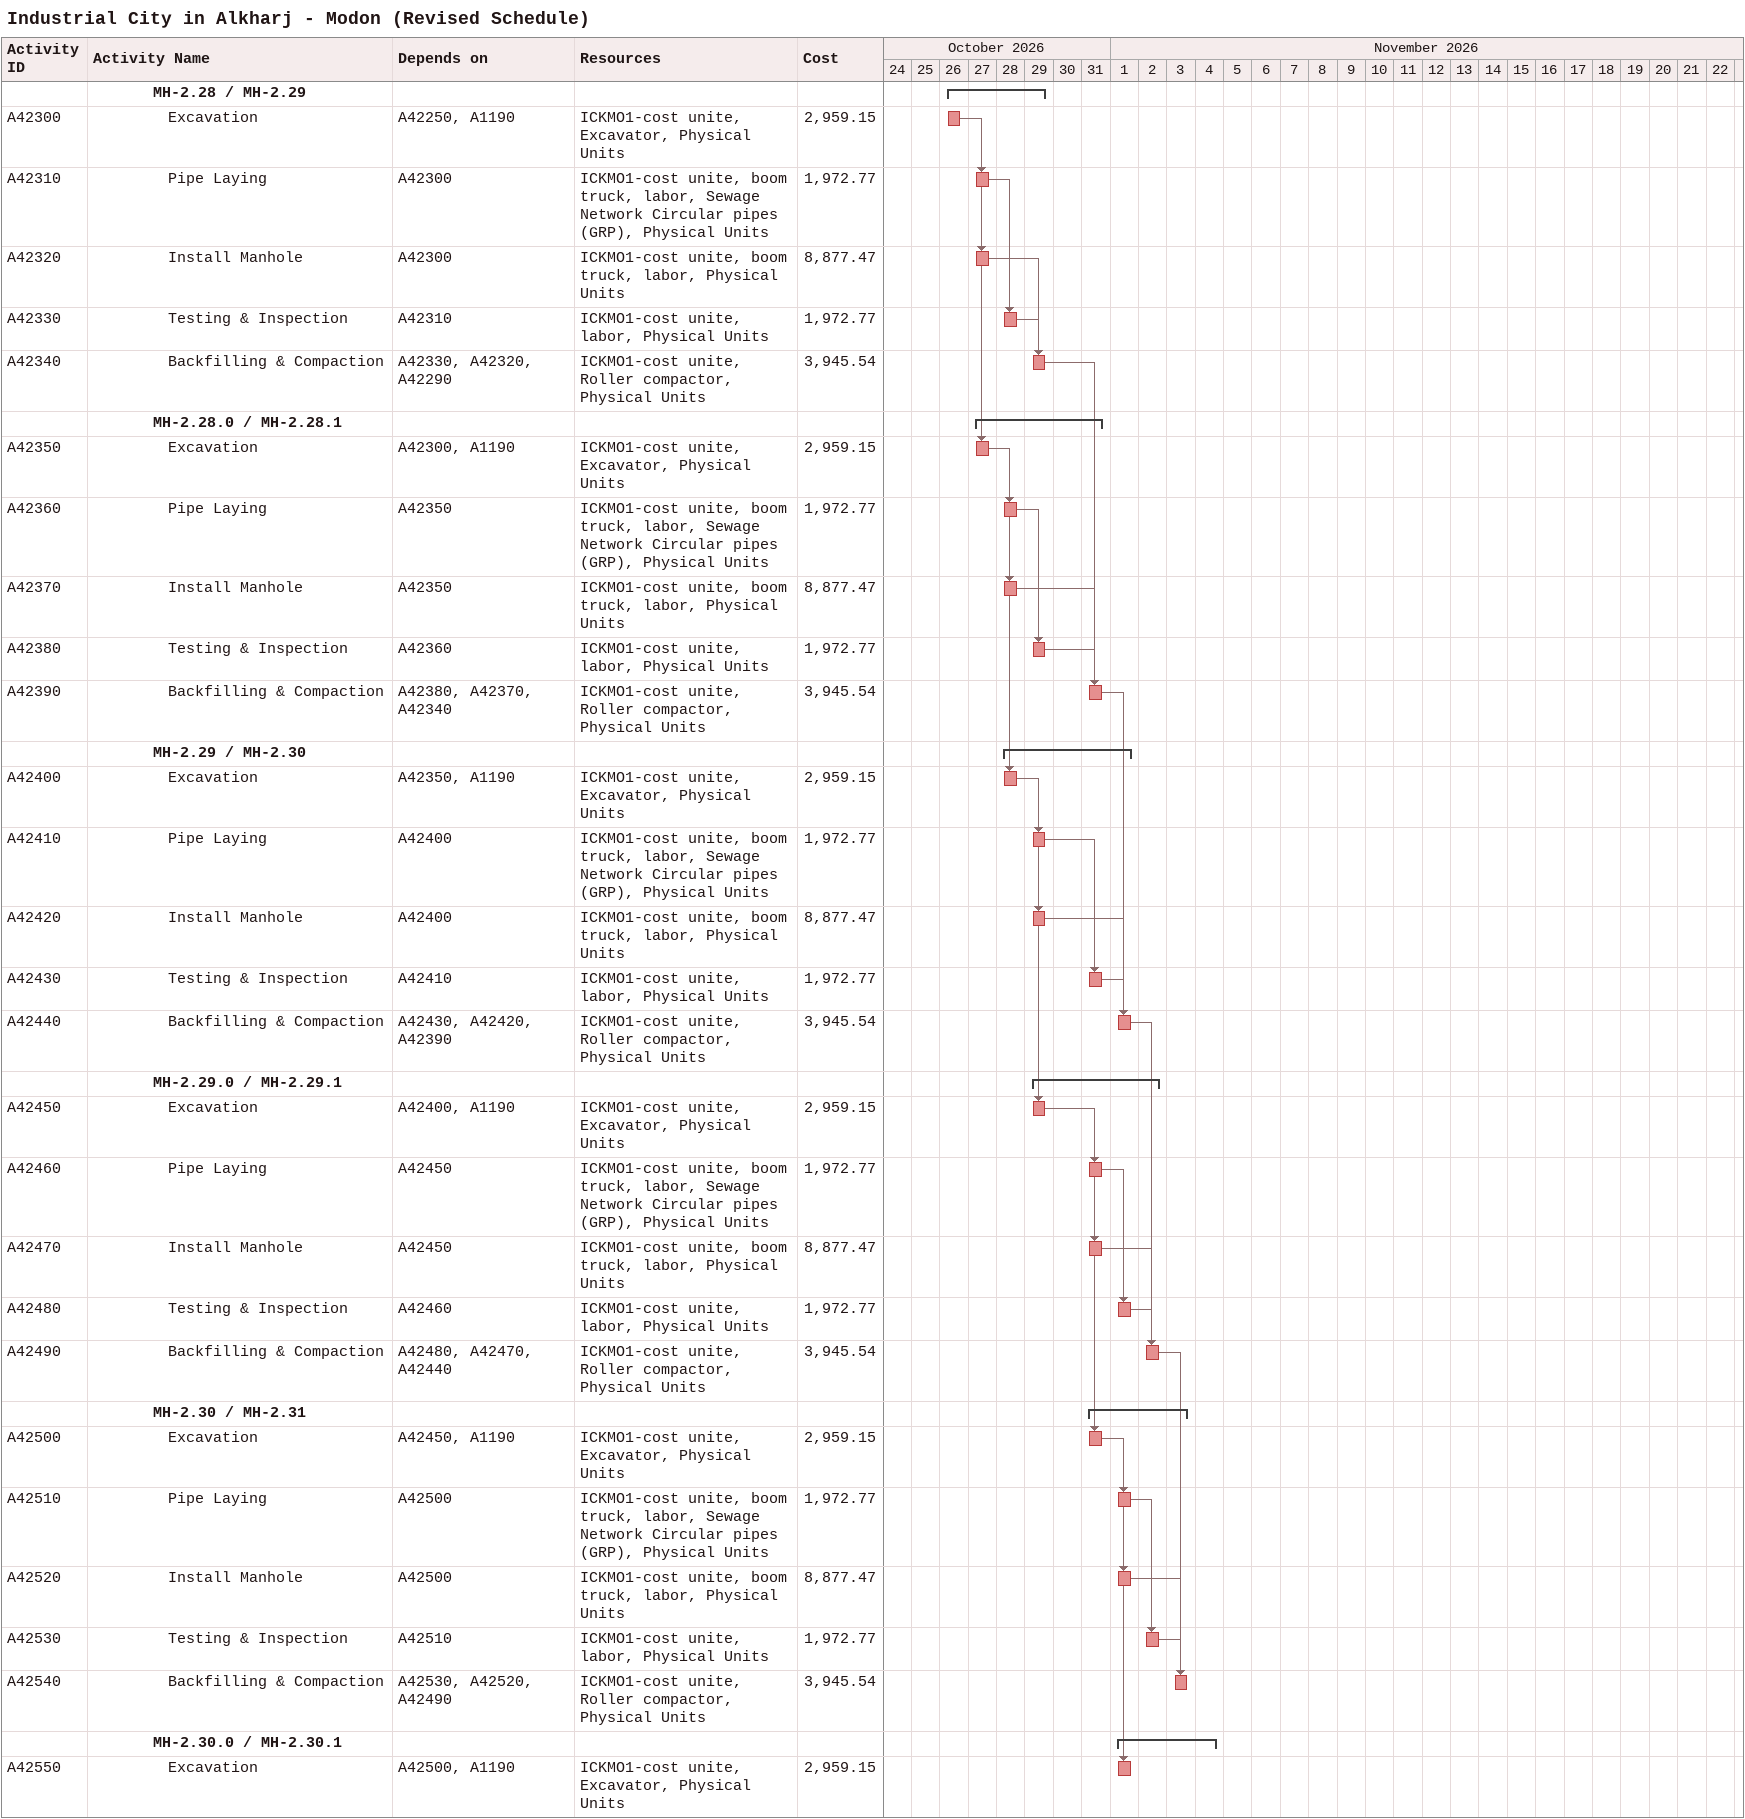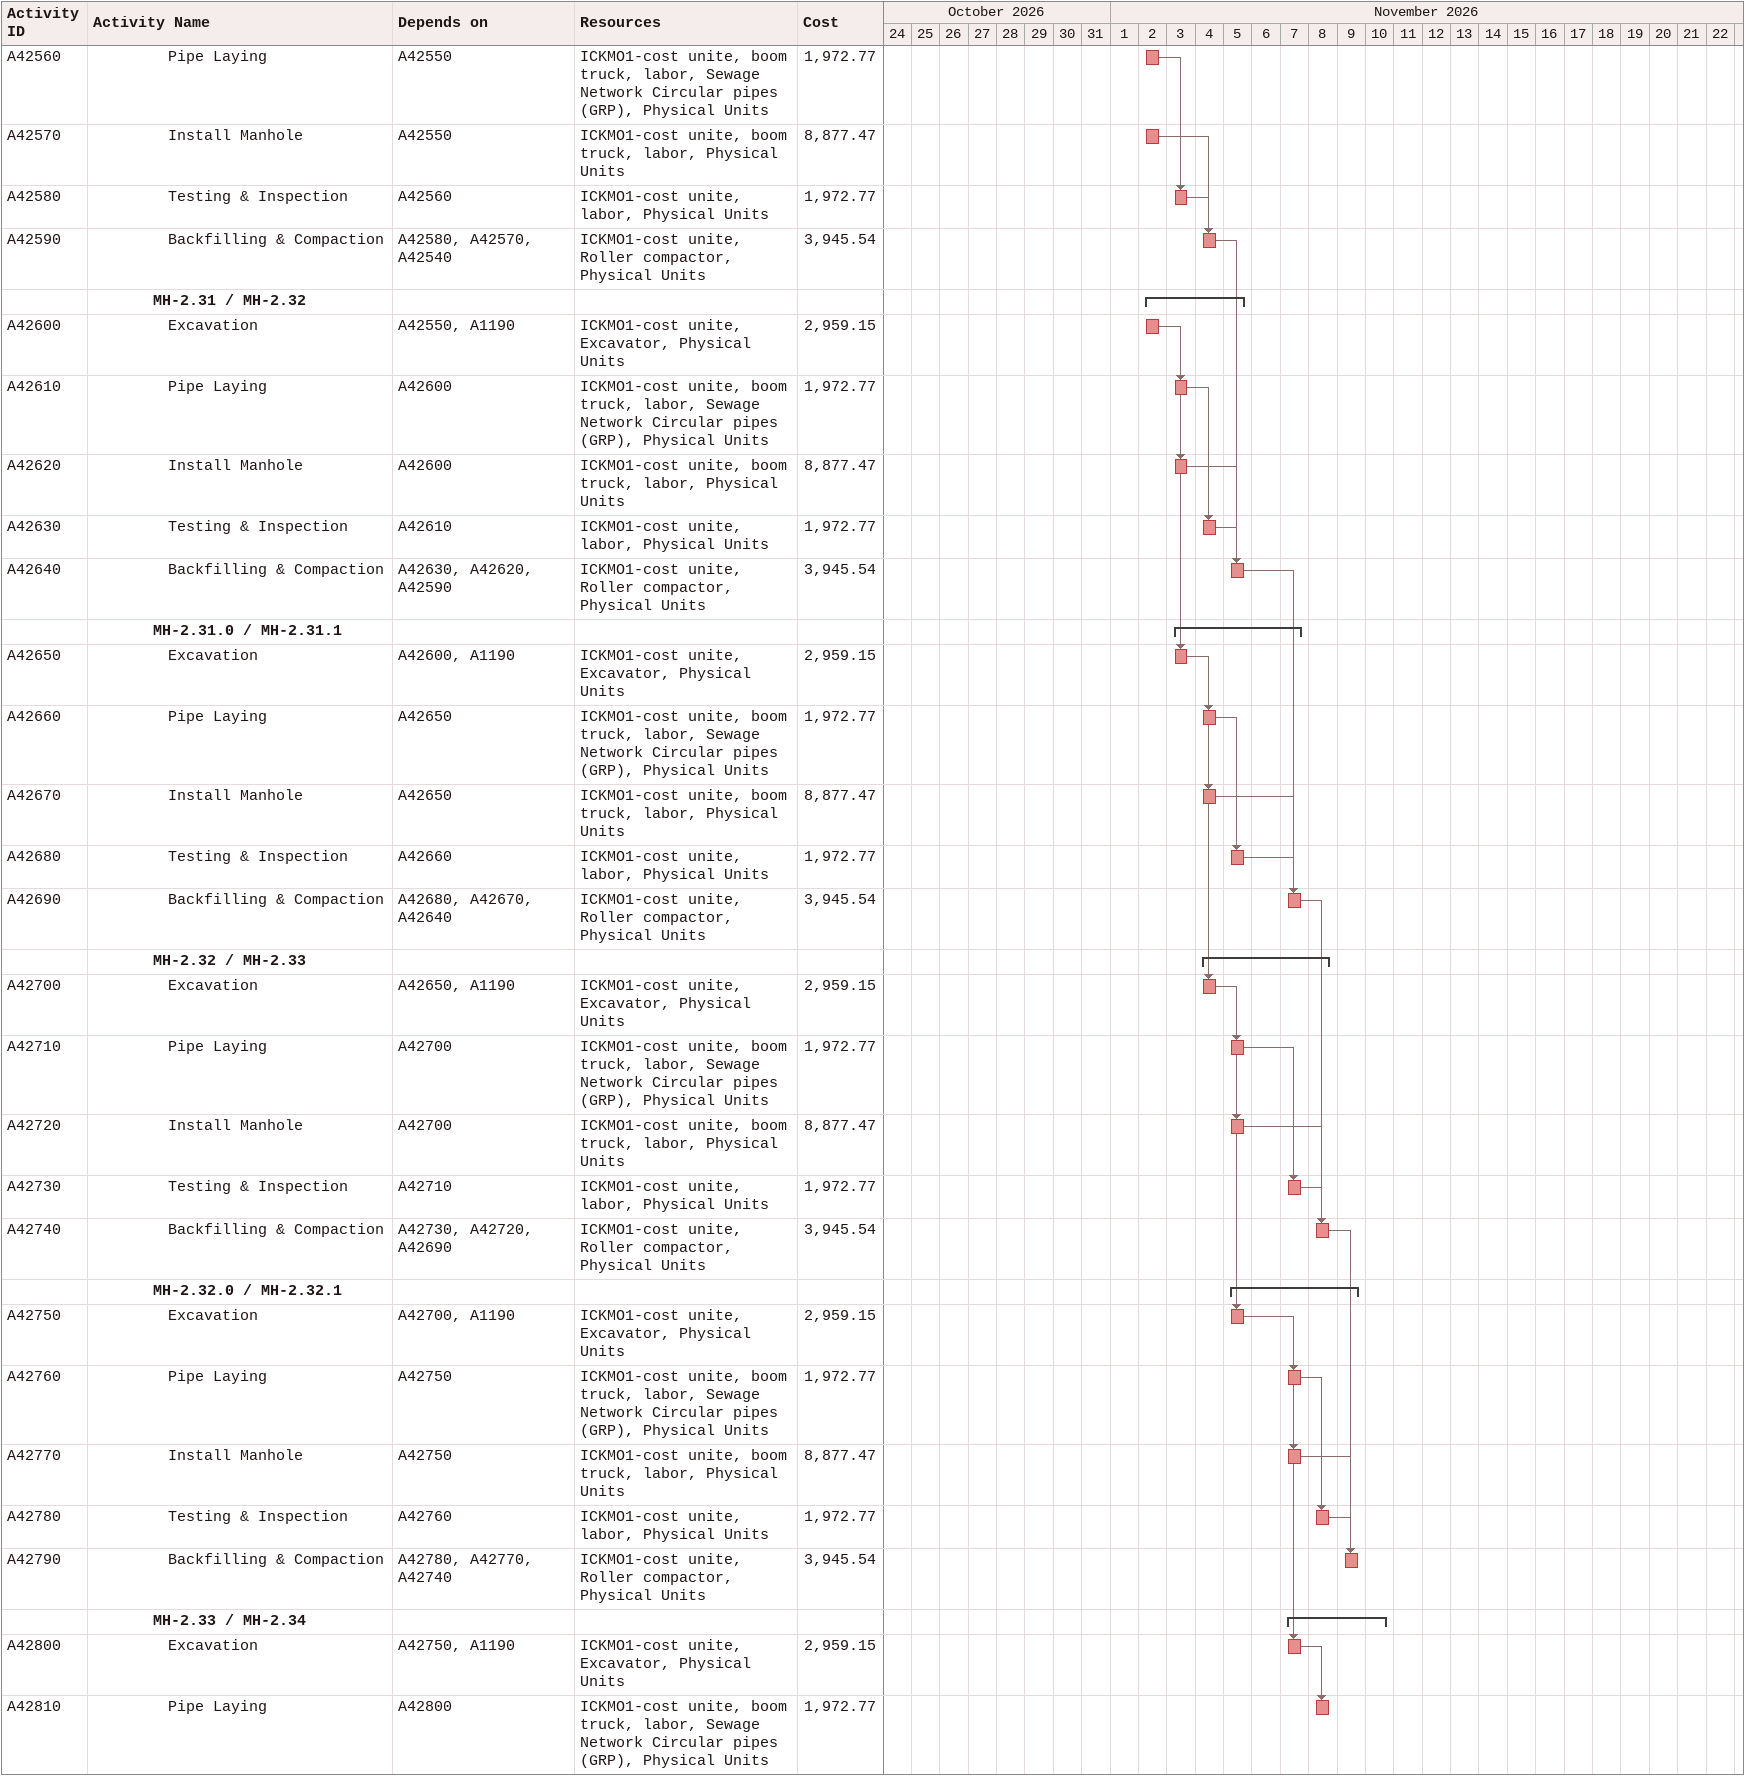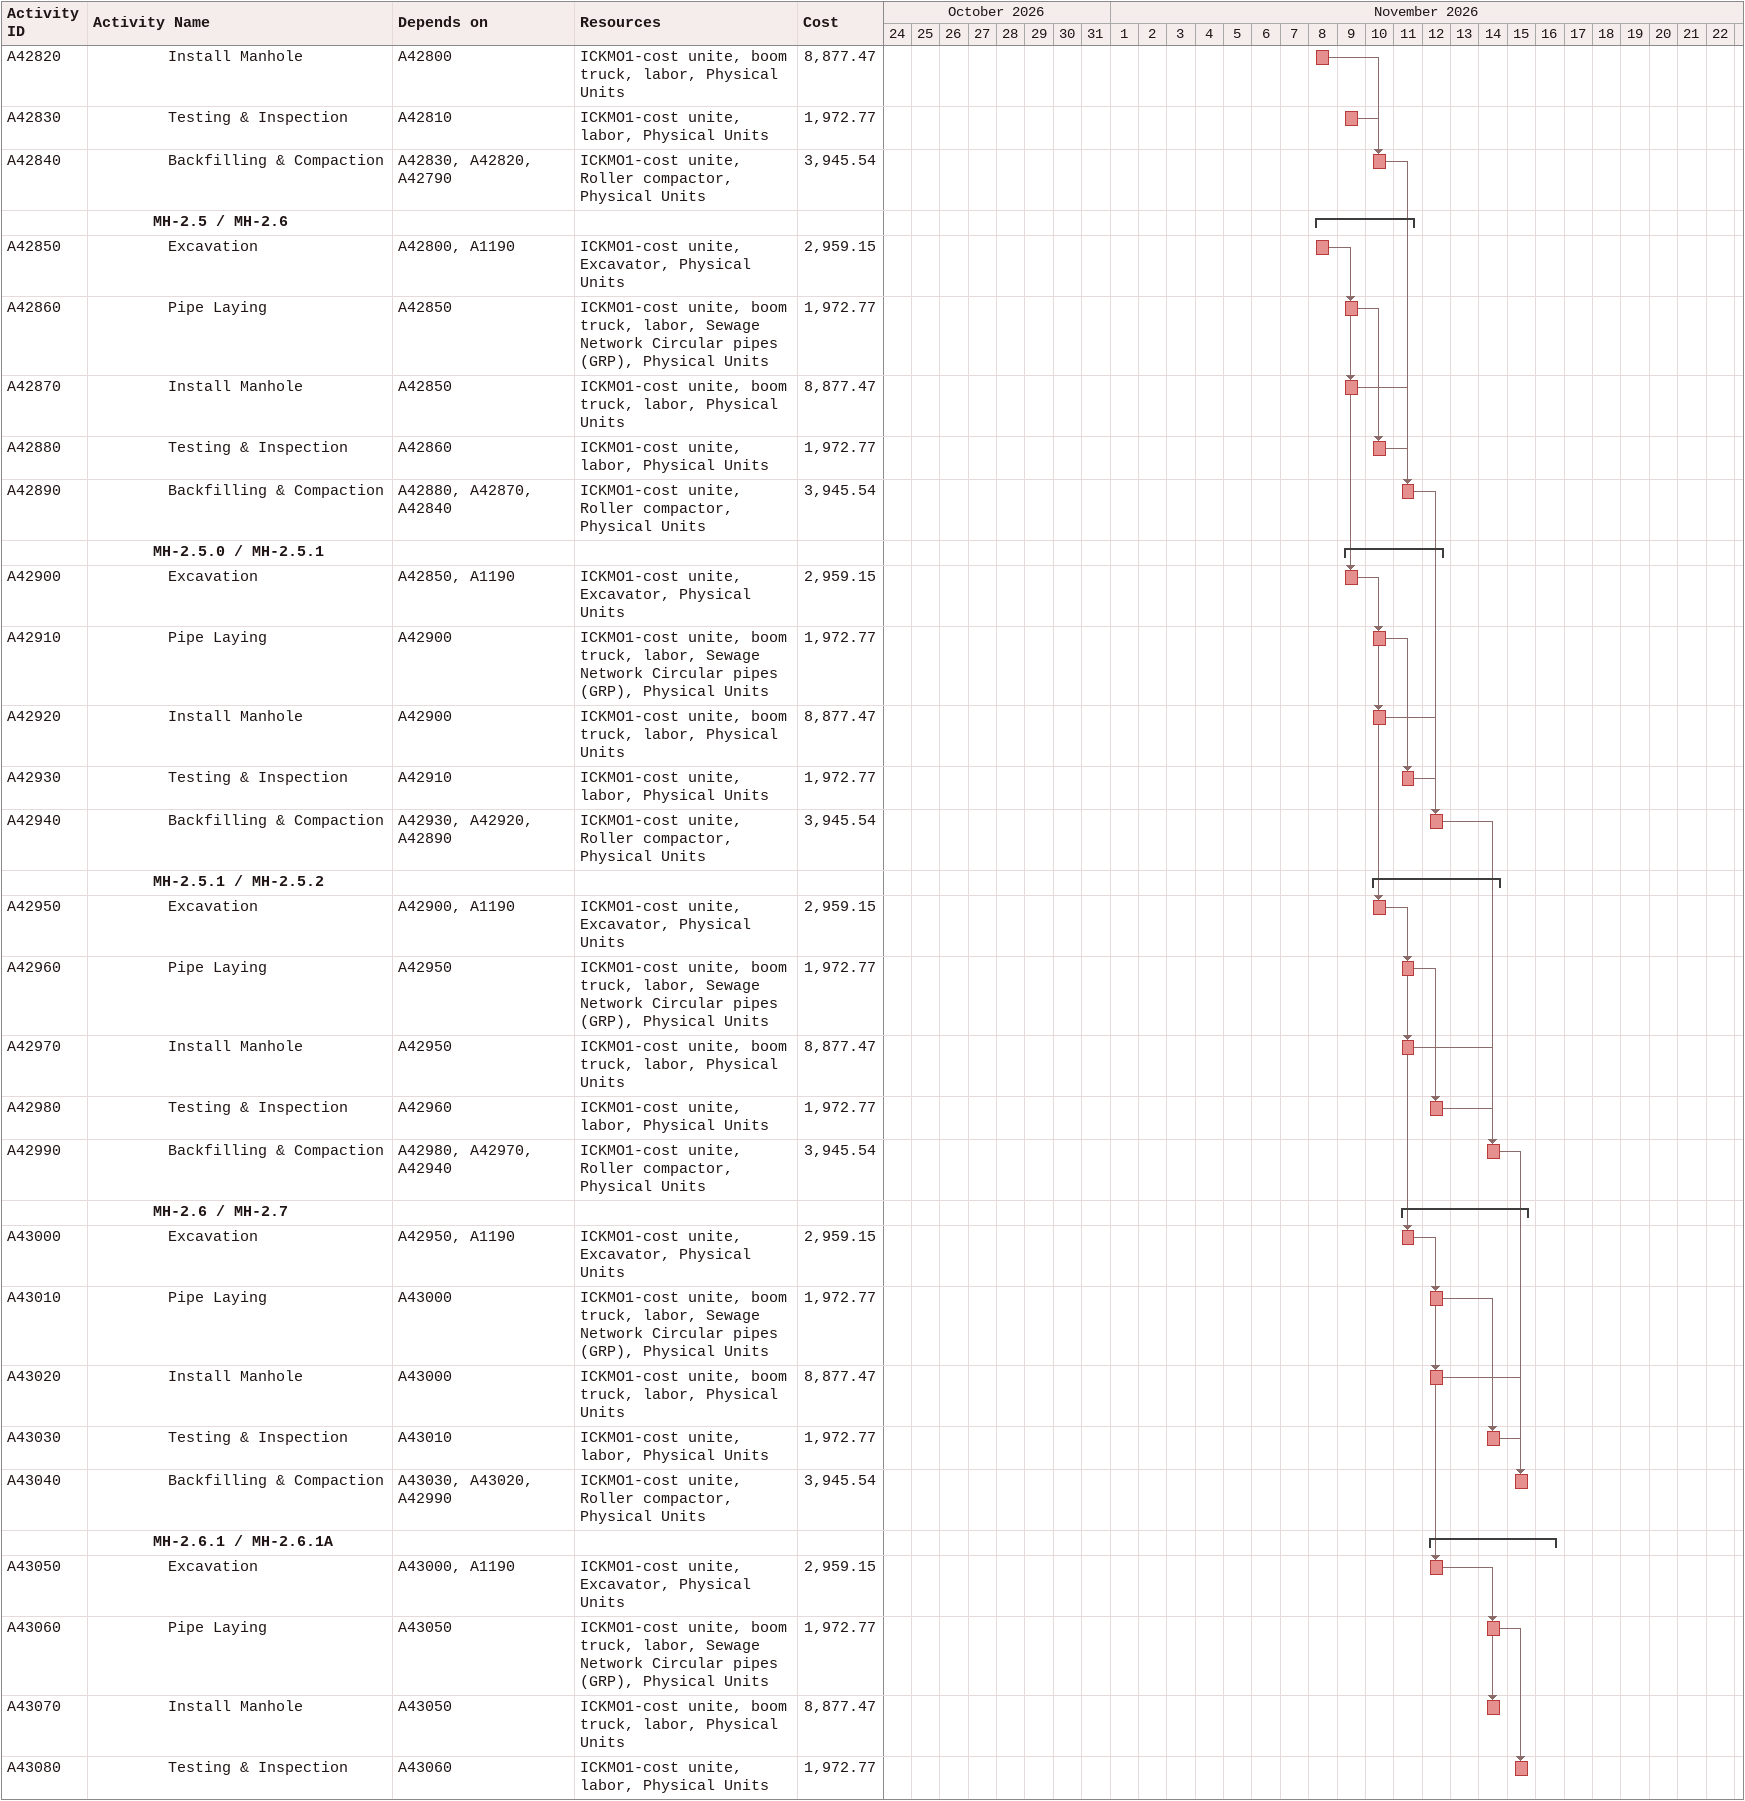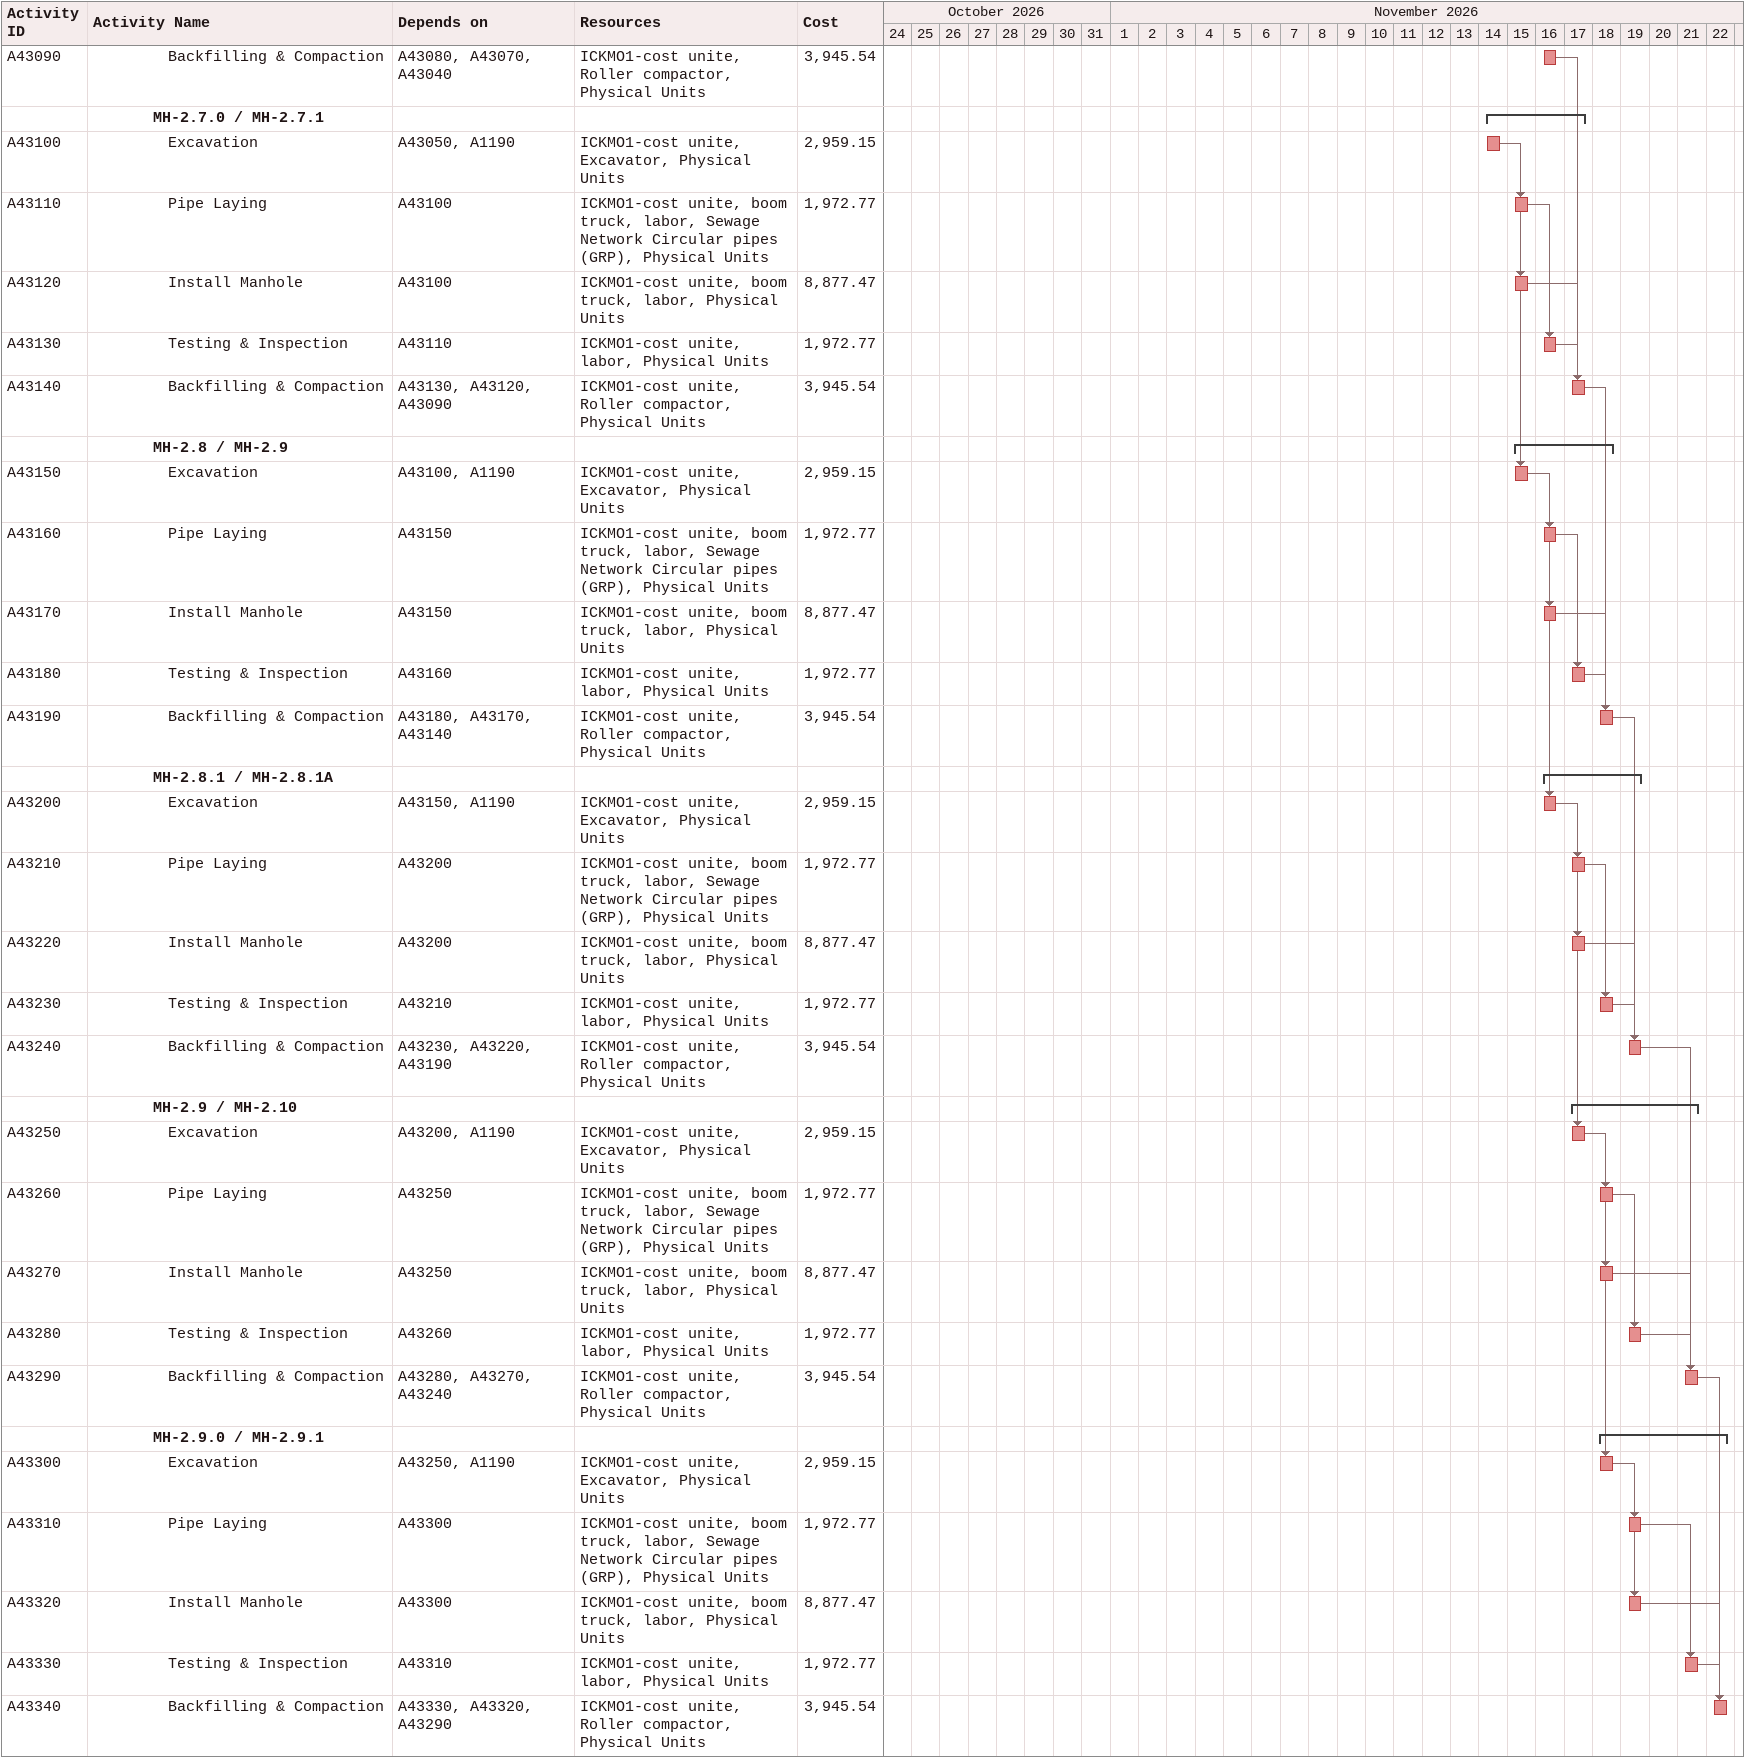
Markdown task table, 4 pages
Industrial City in Alkharj - Modon (Revised Schedule)

| ID | Level | Task | Start | Finish | Predecessors | Resources | Cost |
|---|---|---|---|---|---|---|---|
|  | 5 | **MH-2.28 / MH-2.29** | 2026-10-26 | 2026-10-29 |  |  |  |
| A42300 | 6 | Excavation | 2026-10-26 | 2026-10-26 | A42250, A1190 | ICKMO1-cost unite, Excavator, Physical Units | 2959.15 |
| A42310 | 6 | Pipe Laying | 2026-10-27 | 2026-10-27 | A42300 | ICKMO1-cost unite, boom truck, labor, Sewage Network Circular pipes (GRP), Physical Units | 1972.77 |
| A42320 | 6 | Install Manhole | 2026-10-27 | 2026-10-27 | A42300 | ICKMO1-cost unite, boom truck, labor, Physical Units | 8877.47 |
| A42330 | 6 | Testing & Inspection | 2026-10-28 | 2026-10-28 | A42310 | ICKMO1-cost unite, labor, Physical Units | 1972.77 |
| A42340 | 6 | Backfilling & Compaction | 2026-10-29 | 2026-10-29 | A42330, A42320, A42290 | ICKMO1-cost unite, Roller compactor, Physical Units | 3945.54 |
|  | 5 | **MH-2.28.0 / MH-2.28.1** | 2026-10-27 | 2026-10-31 |  |  |  |
| A42350 | 6 | Excavation | 2026-10-27 | 2026-10-27 | A42300, A1190 | ICKMO1-cost unite, Excavator, Physical Units | 2959.15 |
| A42360 | 6 | Pipe Laying | 2026-10-28 | 2026-10-28 | A42350 | ICKMO1-cost unite, boom truck, labor, Sewage Network Circular pipes (GRP), Physical Units | 1972.77 |
| A42370 | 6 | Install Manhole | 2026-10-28 | 2026-10-28 | A42350 | ICKMO1-cost unite, boom truck, labor, Physical Units | 8877.47 |
| A42380 | 6 | Testing & Inspection | 2026-10-29 | 2026-10-29 | A42360 | ICKMO1-cost unite, labor, Physical Units | 1972.77 |
| A42390 | 6 | Backfilling & Compaction | 2026-10-31 | 2026-10-31 | A42380, A42370, A42340 | ICKMO1-cost unite, Roller compactor, Physical Units | 3945.54 |
|  | 5 | **MH-2.29 / MH-2.30** | 2026-10-28 | 2026-11-01 |  |  |  |
| A42400 | 6 | Excavation | 2026-10-28 | 2026-10-28 | A42350, A1190 | ICKMO1-cost unite, Excavator, Physical Units | 2959.15 |
| A42410 | 6 | Pipe Laying | 2026-10-29 | 2026-10-29 | A42400 | ICKMO1-cost unite, boom truck, labor, Sewage Network Circular pipes (GRP), Physical Units | 1972.77 |
| A42420 | 6 | Install Manhole | 2026-10-29 | 2026-10-29 | A42400 | ICKMO1-cost unite, boom truck, labor, Physical Units | 8877.47 |
| A42430 | 6 | Testing & Inspection | 2026-10-31 | 2026-10-31 | A42410 | ICKMO1-cost unite, labor, Physical Units | 1972.77 |
| A42440 | 6 | Backfilling & Compaction | 2026-11-01 | 2026-11-01 | A42430, A42420, A42390 | ICKMO1-cost unite, Roller compactor, Physical Units | 3945.54 |
|  | 5 | **MH-2.29.0 / MH-2.29.1** | 2026-10-29 | 2026-11-02 |  |  |  |
| A42450 | 6 | Excavation | 2026-10-29 | 2026-10-29 | A42400, A1190 | ICKMO1-cost unite, Excavator, Physical Units | 2959.15 |
| A42460 | 6 | Pipe Laying | 2026-10-31 | 2026-10-31 | A42450 | ICKMO1-cost unite, boom truck, labor, Sewage Network Circular pipes (GRP), Physical Units | 1972.77 |
| A42470 | 6 | Install Manhole | 2026-10-31 | 2026-10-31 | A42450 | ICKMO1-cost unite, boom truck, labor, Physical Units | 8877.47 |
| A42480 | 6 | Testing & Inspection | 2026-11-01 | 2026-11-01 | A42460 | ICKMO1-cost unite, labor, Physical Units | 1972.77 |
| A42490 | 6 | Backfilling & Compaction | 2026-11-02 | 2026-11-02 | A42480, A42470, A42440 | ICKMO1-cost unite, Roller compactor, Physical Units | 3945.54 |
|  | 5 | **MH-2.30 / MH-2.31** | 2026-10-31 | 2026-11-03 |  |  |  |
| A42500 | 6 | Excavation | 2026-10-31 | 2026-10-31 | A42450, A1190 | ICKMO1-cost unite, Excavator, Physical Units | 2959.15 |
| A42510 | 6 | Pipe Laying | 2026-11-01 | 2026-11-01 | A42500 | ICKMO1-cost unite, boom truck, labor, Sewage Network Circular pipes (GRP), Physical Units | 1972.77 |
| A42520 | 6 | Install Manhole | 2026-11-01 | 2026-11-01 | A42500 | ICKMO1-cost unite, boom truck, labor, Physical Units | 8877.47 |
| A42530 | 6 | Testing & Inspection | 2026-11-02 | 2026-11-02 | A42510 | ICKMO1-cost unite, labor, Physical Units | 1972.77 |
| A42540 | 6 | Backfilling & Compaction | 2026-11-03 | 2026-11-03 | A42530, A42520, A42490 | ICKMO1-cost unite, Roller compactor, Physical Units | 3945.54 |
|  | 5 | **MH-2.30.0 / MH-2.30.1** | 2026-11-01 | 2026-11-04 |  |  |  |
| A42550 | 6 | Excavation | 2026-11-01 | 2026-11-01 | A42500, A1190 | ICKMO1-cost unite, Excavator, Physical Units | 2959.15 |
| A42560 | 6 | Pipe Laying | 2026-11-02 | 2026-11-02 | A42550 | ICKMO1-cost unite, boom truck, labor, Sewage Network Circular pipes (GRP), Physical Units | 1972.77 |
| A42570 | 6 | Install Manhole | 2026-11-02 | 2026-11-02 | A42550 | ICKMO1-cost unite, boom truck, labor, Physical Units | 8877.47 |
| A42580 | 6 | Testing & Inspection | 2026-11-03 | 2026-11-03 | A42560 | ICKMO1-cost unite, labor, Physical Units | 1972.77 |
| A42590 | 6 | Backfilling & Compaction | 2026-11-04 | 2026-11-04 | A42580, A42570, A42540 | ICKMO1-cost unite, Roller compactor, Physical Units | 3945.54 |
|  | 5 | **MH-2.31 / MH-2.32** | 2026-11-02 | 2026-11-05 |  |  |  |
| A42600 | 6 | Excavation | 2026-11-02 | 2026-11-02 | A42550, A1190 | ICKMO1-cost unite, Excavator, Physical Units | 2959.15 |
| A42610 | 6 | Pipe Laying | 2026-11-03 | 2026-11-03 | A42600 | ICKMO1-cost unite, boom truck, labor, Sewage Network Circular pipes (GRP), Physical Units | 1972.77 |
| A42620 | 6 | Install Manhole | 2026-11-03 | 2026-11-03 | A42600 | ICKMO1-cost unite, boom truck, labor, Physical Units | 8877.47 |
| A42630 | 6 | Testing & Inspection | 2026-11-04 | 2026-11-04 | A42610 | ICKMO1-cost unite, labor, Physical Units | 1972.77 |
| A42640 | 6 | Backfilling & Compaction | 2026-11-05 | 2026-11-05 | A42630, A42620, A42590 | ICKMO1-cost unite, Roller compactor, Physical Units | 3945.54 |
|  | 5 | **MH-2.31.0 / MH-2.31.1** | 2026-11-03 | 2026-11-07 |  |  |  |
| A42650 | 6 | Excavation | 2026-11-03 | 2026-11-03 | A42600, A1190 | ICKMO1-cost unite, Excavator, Physical Units | 2959.15 |
| A42660 | 6 | Pipe Laying | 2026-11-04 | 2026-11-04 | A42650 | ICKMO1-cost unite, boom truck, labor, Sewage Network Circular pipes (GRP), Physical Units | 1972.77 |
| A42670 | 6 | Install Manhole | 2026-11-04 | 2026-11-04 | A42650 | ICKMO1-cost unite, boom truck, labor, Physical Units | 8877.47 |
| A42680 | 6 | Testing & Inspection | 2026-11-05 | 2026-11-05 | A42660 | ICKMO1-cost unite, labor, Physical Units | 1972.77 |
| A42690 | 6 | Backfilling & Compaction | 2026-11-07 | 2026-11-07 | A42680, A42670, A42640 | ICKMO1-cost unite, Roller compactor, Physical Units | 3945.54 |
|  | 5 | **MH-2.32 / MH-2.33** | 2026-11-04 | 2026-11-08 |  |  |  |
| A42700 | 6 | Excavation | 2026-11-04 | 2026-11-04 | A42650, A1190 | ICKMO1-cost unite, Excavator, Physical Units | 2959.15 |
| A42710 | 6 | Pipe Laying | 2026-11-05 | 2026-11-05 | A42700 | ICKMO1-cost unite, boom truck, labor, Sewage Network Circular pipes (GRP), Physical Units | 1972.77 |
| A42720 | 6 | Install Manhole | 2026-11-05 | 2026-11-05 | A42700 | ICKMO1-cost unite, boom truck, labor, Physical Units | 8877.47 |
| A42730 | 6 | Testing & Inspection | 2026-11-07 | 2026-11-07 | A42710 | ICKMO1-cost unite, labor, Physical Units | 1972.77 |
| A42740 | 6 | Backfilling & Compaction | 2026-11-08 | 2026-11-08 | A42730, A42720, A42690 | ICKMO1-cost unite, Roller compactor, Physical Units | 3945.54 |
|  | 5 | **MH-2.32.0 / MH-2.32.1** | 2026-11-05 | 2026-11-09 |  |  |  |
| A42750 | 6 | Excavation | 2026-11-05 | 2026-11-05 | A42700, A1190 | ICKMO1-cost unite, Excavator, Physical Units | 2959.15 |
| A42760 | 6 | Pipe Laying | 2026-11-07 | 2026-11-07 | A42750 | ICKMO1-cost unite, boom truck, labor, Sewage Network Circular pipes (GRP), Physical Units | 1972.77 |
| A42770 | 6 | Install Manhole | 2026-11-07 | 2026-11-07 | A42750 | ICKMO1-cost unite, boom truck, labor, Physical Units | 8877.47 |
| A42780 | 6 | Testing & Inspection | 2026-11-08 | 2026-11-08 | A42760 | ICKMO1-cost unite, labor, Physical Units | 1972.77 |
| A42790 | 6 | Backfilling & Compaction | 2026-11-09 | 2026-11-09 | A42780, A42770, A42740 | ICKMO1-cost unite, Roller compactor, Physical Units | 3945.54 |
|  | 5 | **MH-2.33 / MH-2.34** | 2026-11-07 | 2026-11-10 |  |  |  |
| A42800 | 6 | Excavation | 2026-11-07 | 2026-11-07 | A42750, A1190 | ICKMO1-cost unite, Excavator, Physical Units | 2959.15 |
| A42810 | 6 | Pipe Laying | 2026-11-08 | 2026-11-08 | A42800 | ICKMO1-cost unite, boom truck, labor, Sewage Network Circular pipes (GRP), Physical Units | 1972.77 |
| A42820 | 6 | Install Manhole | 2026-11-08 | 2026-11-08 | A42800 | ICKMO1-cost unite, boom truck, labor, Physical Units | 8877.47 |
| A42830 | 6 | Testing & Inspection | 2026-11-09 | 2026-11-09 | A42810 | ICKMO1-cost unite, labor, Physical Units | 1972.77 |
| A42840 | 6 | Backfilling & Compaction | 2026-11-10 | 2026-11-10 | A42830, A42820, A42790 | ICKMO1-cost unite, Roller compactor, Physical Units | 3945.54 |
|  | 5 | **MH-2.5 / MH-2.6** | 2026-11-08 | 2026-11-11 |  |  |  |
| A42850 | 6 | Excavation | 2026-11-08 | 2026-11-08 | A42800, A1190 | ICKMO1-cost unite, Excavator, Physical Units | 2959.15 |
| A42860 | 6 | Pipe Laying | 2026-11-09 | 2026-11-09 | A42850 | ICKMO1-cost unite, boom truck, labor, Sewage Network Circular pipes (GRP), Physical Units | 1972.77 |
| A42870 | 6 | Install Manhole | 2026-11-09 | 2026-11-09 | A42850 | ICKMO1-cost unite, boom truck, labor, Physical Units | 8877.47 |
| A42880 | 6 | Testing & Inspection | 2026-11-10 | 2026-11-10 | A42860 | ICKMO1-cost unite, labor, Physical Units | 1972.77 |
| A42890 | 6 | Backfilling & Compaction | 2026-11-11 | 2026-11-11 | A42880, A42870, A42840 | ICKMO1-cost unite, Roller compactor, Physical Units | 3945.54 |
|  | 5 | **MH-2.5.0 / MH-2.5.1** | 2026-11-09 | 2026-11-12 |  |  |  |
| A42900 | 6 | Excavation | 2026-11-09 | 2026-11-09 | A42850, A1190 | ICKMO1-cost unite, Excavator, Physical Units | 2959.15 |
| A42910 | 6 | Pipe Laying | 2026-11-10 | 2026-11-10 | A42900 | ICKMO1-cost unite, boom truck, labor, Sewage Network Circular pipes (GRP), Physical Units | 1972.77 |
| A42920 | 6 | Install Manhole | 2026-11-10 | 2026-11-10 | A42900 | ICKMO1-cost unite, boom truck, labor, Physical Units | 8877.47 |
| A42930 | 6 | Testing & Inspection | 2026-11-11 | 2026-11-11 | A42910 | ICKMO1-cost unite, labor, Physical Units | 1972.77 |
| A42940 | 6 | Backfilling & Compaction | 2026-11-12 | 2026-11-12 | A42930, A42920, A42890 | ICKMO1-cost unite, Roller compactor, Physical Units | 3945.54 |
|  | 5 | **MH-2.5.1 / MH-2.5.2** | 2026-11-10 | 2026-11-14 |  |  |  |
| A42950 | 6 | Excavation | 2026-11-10 | 2026-11-10 | A42900, A1190 | ICKMO1-cost unite, Excavator, Physical Units | 2959.15 |
| A42960 | 6 | Pipe Laying | 2026-11-11 | 2026-11-11 | A42950 | ICKMO1-cost unite, boom truck, labor, Sewage Network Circular pipes (GRP), Physical Units | 1972.77 |
| A42970 | 6 | Install Manhole | 2026-11-11 | 2026-11-11 | A42950 | ICKMO1-cost unite, boom truck, labor, Physical Units | 8877.47 |
| A42980 | 6 | Testing & Inspection | 2026-11-12 | 2026-11-12 | A42960 | ICKMO1-cost unite, labor, Physical Units | 1972.77 |
| A42990 | 6 | Backfilling & Compaction | 2026-11-14 | 2026-11-14 | A42980, A42970, A42940 | ICKMO1-cost unite, Roller compactor, Physical Units | 3945.54 |
|  | 5 | **MH-2.6 / MH-2.7** | 2026-11-11 | 2026-11-15 |  |  |  |
| A43000 | 6 | Excavation | 2026-11-11 | 2026-11-11 | A42950, A1190 | ICKMO1-cost unite, Excavator, Physical Units | 2959.15 |
| A43010 | 6 | Pipe Laying | 2026-11-12 | 2026-11-12 | A43000 | ICKMO1-cost unite, boom truck, labor, Sewage Network Circular pipes (GRP), Physical Units | 1972.77 |
| A43020 | 6 | Install Manhole | 2026-11-12 | 2026-11-12 | A43000 | ICKMO1-cost unite, boom truck, labor, Physical Units | 8877.47 |
| A43030 | 6 | Testing & Inspection | 2026-11-14 | 2026-11-14 | A43010 | ICKMO1-cost unite, labor, Physical Units | 1972.77 |
| A43040 | 6 | Backfilling & Compaction | 2026-11-15 | 2026-11-15 | A43030, A43020, A42990 | ICKMO1-cost unite, Roller compactor, Physical Units | 3945.54 |
|  | 5 | **MH-2.6.1 / MH-2.6.1A** | 2026-11-12 | 2026-11-16 |  |  |  |
| A43050 | 6 | Excavation | 2026-11-12 | 2026-11-12 | A43000, A1190 | ICKMO1-cost unite, Excavator, Physical Units | 2959.15 |
| A43060 | 6 | Pipe Laying | 2026-11-14 | 2026-11-14 | A43050 | ICKMO1-cost unite, boom truck, labor, Sewage Network Circular pipes (GRP), Physical Units | 1972.77 |
| A43070 | 6 | Install Manhole | 2026-11-14 | 2026-11-14 | A43050 | ICKMO1-cost unite, boom truck, labor, Physical Units | 8877.47 |
| A43080 | 6 | Testing & Inspection | 2026-11-15 | 2026-11-15 | A43060 | ICKMO1-cost unite, labor, Physical Units | 1972.77 |
| A43090 | 6 | Backfilling & Compaction | 2026-11-16 | 2026-11-16 | A43080, A43070, A43040 | ICKMO1-cost unite, Roller compactor, Physical Units | 3945.54 |
|  | 5 | **MH-2.7.0 / MH-2.7.1** | 2026-11-14 | 2026-11-17 |  |  |  |
| A43100 | 6 | Excavation | 2026-11-14 | 2026-11-14 | A43050, A1190 | ICKMO1-cost unite, Excavator, Physical Units | 2959.15 |
| A43110 | 6 | Pipe Laying | 2026-11-15 | 2026-11-15 | A43100 | ICKMO1-cost unite, boom truck, labor, Sewage Network Circular pipes (GRP), Physical Units | 1972.77 |
| A43120 | 6 | Install Manhole | 2026-11-15 | 2026-11-15 | A43100 | ICKMO1-cost unite, boom truck, labor, Physical Units | 8877.47 |
| A43130 | 6 | Testing & Inspection | 2026-11-16 | 2026-11-16 | A43110 | ICKMO1-cost unite, labor, Physical Units | 1972.77 |
| A43140 | 6 | Backfilling & Compaction | 2026-11-17 | 2026-11-17 | A43130, A43120, A43090 | ICKMO1-cost unite, Roller compactor, Physical Units | 3945.54 |
|  | 5 | **MH-2.8 / MH-2.9** | 2026-11-15 | 2026-11-18 |  |  |  |
| A43150 | 6 | Excavation | 2026-11-15 | 2026-11-15 | A43100, A1190 | ICKMO1-cost unite, Excavator, Physical Units | 2959.15 |
| A43160 | 6 | Pipe Laying | 2026-11-16 | 2026-11-16 | A43150 | ICKMO1-cost unite, boom truck, labor, Sewage Network Circular pipes (GRP), Physical Units | 1972.77 |
| A43170 | 6 | Install Manhole | 2026-11-16 | 2026-11-16 | A43150 | ICKMO1-cost unite, boom truck, labor, Physical Units | 8877.47 |
| A43180 | 6 | Testing & Inspection | 2026-11-17 | 2026-11-17 | A43160 | ICKMO1-cost unite, labor, Physical Units | 1972.77 |
| A43190 | 6 | Backfilling & Compaction | 2026-11-18 | 2026-11-18 | A43180, A43170, A43140 | ICKMO1-cost unite, Roller compactor, Physical Units | 3945.54 |
|  | 5 | **MH-2.8.1 / MH-2.8.1A** | 2026-11-16 | 2026-11-19 |  |  |  |
| A43200 | 6 | Excavation | 2026-11-16 | 2026-11-16 | A43150, A1190 | ICKMO1-cost unite, Excavator, Physical Units | 2959.15 |
| A43210 | 6 | Pipe Laying | 2026-11-17 | 2026-11-17 | A43200 | ICKMO1-cost unite, boom truck, labor, Sewage Network Circular pipes (GRP), Physical Units | 1972.77 |
| A43220 | 6 | Install Manhole | 2026-11-17 | 2026-11-17 | A43200 | ICKMO1-cost unite, boom truck, labor, Physical Units | 8877.47 |
| A43230 | 6 | Testing & Inspection | 2026-11-18 | 2026-11-18 | A43210 | ICKMO1-cost unite, labor, Physical Units | 1972.77 |
| A43240 | 6 | Backfilling & Compaction | 2026-11-19 | 2026-11-19 | A43230, A43220, A43190 | ICKMO1-cost unite, Roller compactor, Physical Units | 3945.54 |
|  | 5 | **MH-2.9 / MH-2.10** | 2026-11-17 | 2026-11-21 |  |  |  |
| A43250 | 6 | Excavation | 2026-11-17 | 2026-11-17 | A43200, A1190 | ICKMO1-cost unite, Excavator, Physical Units | 2959.15 |
| A43260 | 6 | Pipe Laying | 2026-11-18 | 2026-11-18 | A43250 | ICKMO1-cost unite, boom truck, labor, Sewage Network Circular pipes (GRP), Physical Units | 1972.77 |
| A43270 | 6 | Install Manhole | 2026-11-18 | 2026-11-18 | A43250 | ICKMO1-cost unite, boom truck, labor, Physical Units | 8877.47 |
| A43280 | 6 | Testing & Inspection | 2026-11-19 | 2026-11-19 | A43260 | ICKMO1-cost unite, labor, Physical Units | 1972.77 |
| A43290 | 6 | Backfilling & Compaction | 2026-11-21 | 2026-11-21 | A43280, A43270, A43240 | ICKMO1-cost unite, Roller compactor, Physical Units | 3945.54 |
|  | 5 | **MH-2.9.0 / MH-2.9.1** | 2026-11-18 | 2026-11-22 |  |  |  |
| A43300 | 6 | Excavation | 2026-11-18 | 2026-11-18 | A43250, A1190 | ICKMO1-cost unite, Excavator, Physical Units | 2959.15 |
| A43310 | 6 | Pipe Laying | 2026-11-19 | 2026-11-19 | A43300 | ICKMO1-cost unite, boom truck, labor, Sewage Network Circular pipes (GRP), Physical Units | 1972.77 |
| A43320 | 6 | Install Manhole | 2026-11-19 | 2026-11-19 | A43300 | ICKMO1-cost unite, boom truck, labor, Physical Units | 8877.47 |
| A43330 | 6 | Testing & Inspection | 2026-11-21 | 2026-11-21 | A43310 | ICKMO1-cost unite, labor, Physical Units | 1972.77 |
| A43340 | 6 | Backfilling & Compaction | 2026-11-22 | 2026-11-22 | A43330, A43320, A43290 | ICKMO1-cost unite, Roller compactor, Physical Units | 3945.54 |
